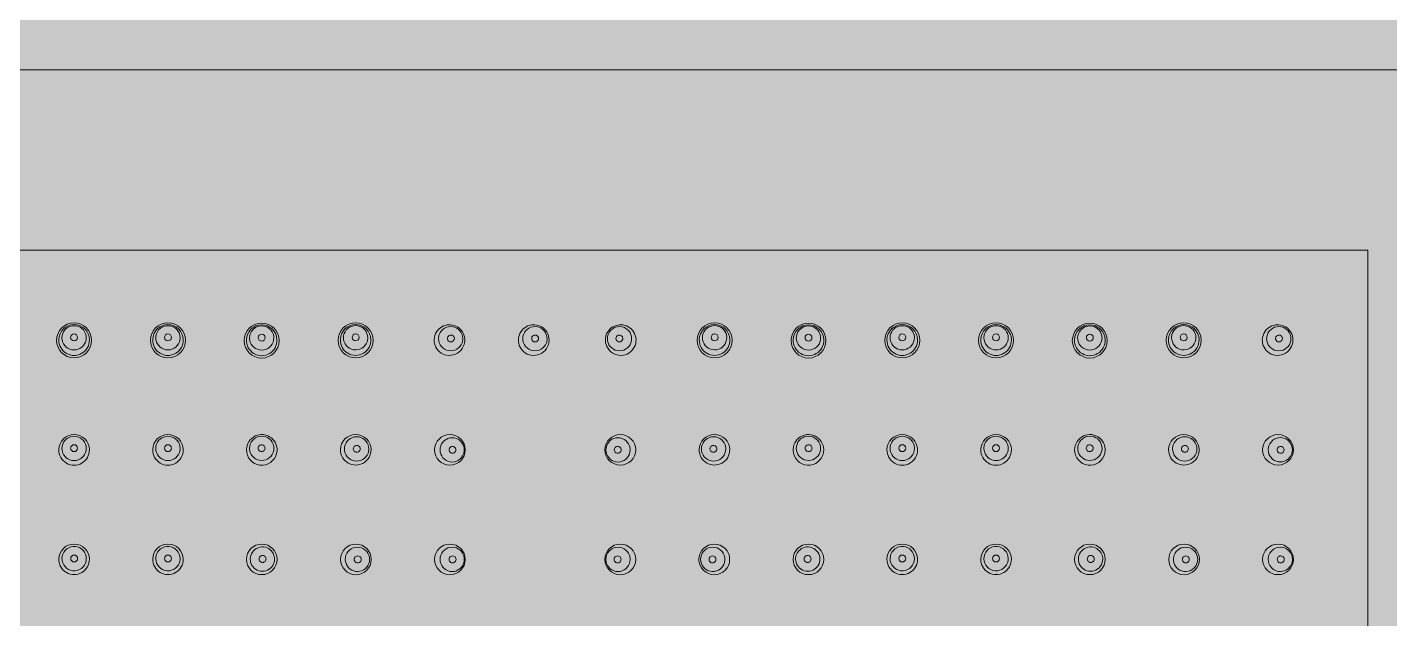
# Model space of a CAD drawing. Header units: metres. Extents: x 8 to 2416, y -346 to 476.
# Drawn here: x 221.1777 to 221.3123, y -188.0229 to -187.9645 of the extents above; entities that cross this region are included whole.
import ezdxf

# ---------------------------------------------------------------- set-up
doc = ezdxf.new("R2010")
doc.units = ezdxf.units.M
doc.linetypes.add('0', pattern=[0])
doc.layers.get('0').update_dxf_attribs({"color": 250, "linetype": '0', "lineweight": 20})
doc.layers.add('baños', color=140, linetype='Continuous', lineweight=0)
doc.layers.add('SE-3', color=253, linetype='Continuous', lineweight=5)
doc.styles.get("Standard").update_dxf_attribs({"font": 'arial.ttf', "height": 0.1875})

# ---------------------------------------------------------------- blocks, each defined once
blk = doc.blocks.new('A$C3bae67db')
at = {"layer": 'baños'}
for points in [[(0.2000001275641807, 0.2000000241799569), (1.275641352549428e-07, 0.2000000241799569), (1.275641352549428e-07, 2.417995403902751e-08), (0.2000001275641807, 2.417995403902751e-08)], [(0.1822216636463319, 0.1822215602621071), (0.01777859148198413, 0.1822215602621071), (0.01777859148198413, 0.0177784880978038), (0.1822216636463319, 0.0177784880978038)]]:
    blk.add_lwpolyline(points, close=True, dxfattribs=at)
for centre, radius in [((0.0544796976509847, 0.1733134594743326), 0.001726273626168971), ((0.06374570612022445, 0.1733134594743326), 0.001726273626168971), ((0.07300127095707332, 0.1732910671919292), 0.001726273626168971), ((0.08227776122473962, 0.1733134594743326), 0.001726273626168971), ((0.1177224939035764, 0.1733134594743326), 0.001726273626168971), ((0.1269989841712427, 0.1732910671919292), 0.001726273626168971), ((0.1362545490080915, 0.1733134594743326), 0.001726273626168971), ((0.1455205574773313, 0.1733134594743326), 0.001726273626168971), ((0.1547761223141801, 0.1732910671919292), 0.001726273626168971), ((0.1640526125818464, 0.1733134594743326), 0.001726273626168971), ((0.05448229008286809, 0.1517792178755037), 0.0003427381330779128), ((0.06374232382266065, 0.1517792178755037), 0.0003427381330779128), ((0.1362579313056553, 0.1517792178755037), 0.0003427381330779128), ((0.1455179650454479, 0.1517792178755037), 0.0003427381330779128)]:
    blk.add_circle(centre, radius, dxfattribs=at)
for centre, radius, start, end in [((0.05447989800812003, 0.1733552166100374), 0.001508175294152605, 0.896473032322938, 179.1038122815197), ((0.05448101657564486, 0.1735538487710251), 0.001202467430117421, 20.04733987539626, 179.6512744404281), ((0.05446754951820232, 0.1735612104902096), 0.001188978101211688, 180.0020748071833, 199.67936772018), ((0.05447933488515311, 0.1735681017058432), 0.001202398407140004, 199.7994449916714, 359.6681591336498), ((0.05448018139393618, 0.173594454557179), 0.0003427214496652206, 0.3198416913579096, 179.6787560475), ((0.05448018144100253, 0.173598289266824), 0.0003427214496676189, 180.3198417624976, 359.6787559762951), ((0.05449272013104611, 0.1735610929665263), 0.001188992995398989, 0.002160217887124121, 19.91273335855645), ((0.06374550576308913, 0.1733552166100374), 0.001508175294152605, 0.8961877184802615, 179.1035269676771), ((0.06373268364016305, 0.1735610929665263), 0.001188992995398989, 160.0872666414435, 179.9978397821129), ((0.06374606888628342, 0.1735681017058432), 0.001202398407140004, 180.3318408663502, 340.2005550083285), ((0.0637443871955643, 0.1735538487710251), 0.001202467430117421, 0.3487255595719368, 159.9526601246038), ((0.06374522237727298, 0.173594454557179), 0.0003427214496652206, 0.3212439525000475, 179.6801583086421), ((0.06374522233020663, 0.173598289266824), 0.0003427214496676189, 180.3212440237049, 359.6801582375024), ((0.06375785425300684, 0.1735612104902096), 0.001188978101211688, 340.3206322798199, 359.9979251928167), ((0.07300215720872849, 0.1733349210793058), 0.001508167584307319, 0.9001850982253351, 179.1011506184335), ((0.07300409911065664, 0.1735357429434607), 0.001202478864778748, 20.04951967974894, 179.640957565026), ((0.07300338580874133, 0.1735769069549526), 0.0003427216785174244, 0.3254488414049065, 179.6683356267581), ((0.07300338602179046, 0.1735808375360826), 0.0003427216785175545, 180.3254488415971, 359.6683356265643), ((0.07301608250939218, 0.1735431000416732), 0.001188702755491038, 0.00229199929753495, 19.9144172177911), ((0.08227687497308445, 0.1733573133617377), 0.001508167584307319, 0.8988493815665013, 179.0998149017747), ((0.08226294967264813, 0.1735654923240766), 0.001188702755491038, 160.0855827822089, 179.9977080007025), ((0.08227669577306962, 0.1735730735439809), 0.001202472454991783, 180.358968906651, 340.1830485852777), ((0.08227493307138367, 0.1735581352258926), 0.001202478864778748, 0.3590424349740219, 159.9504803202511), ((0.08227564637329898, 0.1735992992373561), 0.0003427216785174244, 0.3316643732419094, 179.6745511585951), ((0.08227564616002248, 0.173603229818486), 0.0003427216785175545, 180.3316643734357, 359.6745511584029), ((0.08228870124274046, 0.1735657161405477), 0.001188687084480606, 340.3205009243842, 359.9977989997734), ((0.0915392213878281, 0.1733286937784619), 0.001506273214753162, 139.5304199536453, 260.3648829553553), ((0.09155394328079502, 0.173339638749173), 0.001510474982378461, 32.1423970633517, 140.2087241241978), ((0.09166078629935193, 0.1734779245608316), 0.001196171468180108, 160.2835028898118, 180.0059143141971), ((0.09166326351167164, 0.1734710912806072), 0.001200821812368165, 359.9070834077331, 160.0164505868466), ((0.09153705081323871, 0.1733449948361461), 0.001521988814155353, 260.5481525612156, 31.633336167478), ((0.09168121028435827, 0.1734967832680532), 0.000340463161306216, 99.65649165936632, 173.5617333049892), ((0.09168160521697111, 0.1734938082787956), 0.0003434622621792048, 35.70272115541425, 99.63819332802713), ((0.09168335186971355, 0.1734943216248617), 0.0003417448353014675, 323.4591566175691, 35.80372518769882), ((0.09985813866762783, 0.1733286937784619), 0.001506273214753162, 139.5304199536453, 260.3648829553553), ((0.09987286056059475, 0.173339638749173), 0.001510474982378461, 32.1423970633517, 140.2087241241978), ((0.09997970357915165, 0.1734779245608316), 0.001196171468180108, 160.2835028898118, 180.0059143141971), ((0.09998218079147136, 0.1734710912806072), 0.001200821812368165, 359.9070834077331, 160.0164505868466), ((0.09985596809303843, 0.1733449948361461), 0.001521988814155353, 260.5481525612156, 31.633336167478), ((0.100000127564158, 0.1734967832680532), 0.000340463161306216, 99.65649165936632, 173.5617333049892), ((0.1000005224967708, 0.1734938082787956), 0.0003434622621792048, 35.70272115541425, 99.63819332802713), ((0.1000022691495133, 0.1734943216248617), 0.0003417448353014675, 323.4591566175691, 35.80372518769882), ((0.1084632043150773, 0.1733449948361461), 0.001521988814155353, 148.366663832522, 279.4518474387844), ((0.1083369916166443, 0.1734710912806072), 0.001200821812368165, 19.98354941315338, 180.0929165922669), ((0.108446311847521, 0.173339638749173), 0.001510474982378461, 39.79127587580218, 147.8576029366483), ((0.1083169032586024, 0.1734943216248617), 0.0003417448353014675, 144.1962748123012, 216.5408433824308), ((0.1083186499113449, 0.1734938082787956), 0.0003434622621792048, 80.36180667197294, 144.2972788445857), ((0.1083190448439577, 0.1734967832680532), 0.000340463161306216, 6.43826669501083, 80.34350834063368), ((0.1084610337404879, 0.1733286937784619), 0.001506273214753162, 279.6351170446448, 40.46958004635464), ((0.1083394688289641, 0.1734779245608316), 0.001196171468180108, 359.9940856858029, 19.71649711018825), ((0.1177233801552315, 0.1733573133617377), 0.001508167584307319, 0.9001850982253351, 179.1011506184335), ((0.1177253220569323, 0.1735581352258926), 0.001202478864778748, 20.04951967974894, 179.640957565026), ((0.1177115538855755, 0.1735657161405477), 0.001188687084480606, 180.0022010002266, 199.6794990756158), ((0.1177235593552464, 0.1735730735439809), 0.001202472454991783, 199.8169514147223, 359.6410310933491), ((0.117724608755017, 0.1735992992373561), 0.0003427216785174244, 0.3254488414049065, 179.6683356267581), ((0.1177246089682935, 0.173603229818486), 0.0003427216785175545, 180.3254488415971, 359.6683356265643), ((0.1177373054556679, 0.1735654923240766), 0.001188702755491038, 0.00229199929753495, 19.9144172177911), ((0.1269980979195875, 0.1733349210793058), 0.001508167584307319, 0.8988493815665013, 179.0998149017747), ((0.1269841726189238, 0.1735431000416732), 0.001188702755491038, 160.0855827822089, 179.9977080007025), ((0.1269961560176593, 0.1735357429434607), 0.001202478864778748, 0.3590424349740219, 159.9504803202511), ((0.1269968693195747, 0.1735769069549526), 0.0003427216785174244, 0.3316643732419094, 179.6745511585951), ((0.1269968691065255, 0.1735808375360826), 0.0003427216785175545, 180.3316643734357, 359.6745511584029), ((0.1362547493652269, 0.1733552166100374), 0.001508175294152605, 0.896473032322938, 179.1038122815197), ((0.1362558679327517, 0.1735538487710251), 0.001202467430117421, 20.04733987539625, 179.6512744404281), ((0.1362424008753091, 0.1735612104902096), 0.001188978101211688, 180.0020748071833, 199.6793677201801), ((0.1362541862420326, 0.1735681017058432), 0.001202398407140004, 199.7994449916714, 359.6681591336498), ((0.136255032751043, 0.173594454557179), 0.0003427214496652206, 0.3198416913579096, 179.6787560475), ((0.1362550327981094, 0.173598289266824), 0.0003427214496676189, 180.3198417624976, 359.6787559762951), ((0.1362675714881529, 0.1735610929665263), 0.001188992995398989, 0.002160217887124121, 19.91273335855645), ((0.145520357120196, 0.1733552166100374), 0.001508175294152605, 0.8961877184802615, 179.1035269676771), ((0.1455075349972699, 0.1735610929665263), 0.001188992995398989, 160.0872666414435, 179.9978397821129), ((0.1455209202431629, 0.1735681017058432), 0.001202398407140004, 180.3318408663502, 340.2005550083285), ((0.1455192385526711, 0.1735538487710251), 0.001202467430117421, 0.3487255595719368, 159.9526601246038), ((0.1455200737343798, 0.173594454557179), 0.0003427214496652206, 0.3212439525000475, 179.6801583086421), ((0.1455200736873135, 0.173598289266824), 0.0003427214496676189, 180.3212440237049, 359.6801582375024), ((0.1455327056101137, 0.1735612104902096), 0.001188978101211688, 340.32063227982, 359.9979251928167), ((0.1547770085658353, 0.1733349210793058), 0.001508167584307319, 0.9001850982253351, 179.1011506184335), ((0.1547789504677635, 0.1735357429434607), 0.001202478864778748, 20.04951967974894, 179.640957565026), ((0.1547782371658482, 0.1735769069549526), 0.0003427216785174244, 0.3254488414049065, 179.6683356267581), ((0.1547782373788973, 0.1735808375360826), 0.0003427216785175545, 180.3254488415971, 359.6683356265643), ((0.1547909338662716, 0.1735431000416732), 0.001188702755491038, 0.00229199929753495, 19.9144172177911), ((0.1640517263301913, 0.1733573133617377), 0.001508167584307319, 0.8988493815665013, 179.0998149017747), ((0.164037801029755, 0.1735654923240766), 0.001188702755491038, 160.0855827822089, 179.9977080007025), ((0.1640515471301764, 0.1735730735439809), 0.001202472454991783, 180.358968906651, 340.1830485852777), ((0.1640497844284905, 0.1735581352258926), 0.001202478864778748, 0.3590424349740219, 159.9504803202511), ((0.1640504977304058, 0.1735992992373561), 0.0003427216785174244, 0.3316643732419094, 179.6745511585951), ((0.1640504975171293, 0.173603229818486), 0.0003427216785175545, 180.3316643734357, 359.6745511584029), ((0.1640635525998473, 0.1735657161405477), 0.001188687084480606, 340.3205009243842, 359.9977989997734), ((0.1733140727449349, 0.1733286937784619), 0.001506273214753162, 139.5304199536453, 260.3648829553553), ((0.1733287946379019, 0.173339638749173), 0.001510474982378461, 32.1423970633517, 140.2087241241979), ((0.1734356376564588, 0.1734779245608316), 0.001196171468180108, 160.2835028898118, 180.0059143141971), ((0.1734381148687785, 0.1734710912806072), 0.001200821812368165, 359.9070834077331, 160.0164505868466), ((0.1733119021703455, 0.1733449948361461), 0.001521988814155353, 260.5481525612156, 31.633336167478), ((0.1734560616412377, 0.1734967832680532), 0.000340463161306216, 99.65649165936632, 173.5617333049892), ((0.1734564565740779, 0.1734938082787956), 0.0003434622621792048, 35.70272115541425, 99.63819332802717), ((0.1734582032268204, 0.1734943216248617), 0.0003417448353014675, 323.4591566175691, 35.80372518769882), ((0.05447989808065223, 0.1733261349289883), 0.001508910434373833, 177.9996003974604, 2.000684916435894), ((0.06374550569055693, 0.1733261349289883), 0.001508910434373833, 177.9993150835641, 2.000399602539628), ((0.07300219540023001, 0.1733051234987677), 0.001508967363600021, 177.9698192432843, 2.177052033884066), ((0.07299033093929985, 0.1735433238581159), 0.001188687084480606, 180.0022010002266, 199.6794990756158), ((0.07300233640874332, 0.1735506812615775), 0.001202472454991783, 199.8169514147223, 359.6410310933491), ((0.0822768367818103, 0.1733275157811995), 0.001508967363600021, 177.8229479661159, 2.030180756715632), ((0.09166543075660094, 0.1734758483477385), 0.001200817506817739, 179.9068270054256, 340.0843865683467), ((0.09168398208064765, 0.1734966598719616), 0.0003432313649668054, 173.5931482232722, 249.6561820570691), ((0.09168403917576917, 0.1734947125826984), 0.0003414261719296849, 249.5335920906758, 323.3377727266896), ((0.09166790551783244, 0.1734690213807717), 0.00119617823364954, 340.3514577205625, 0.005868943530813565), ((0.09998434803640066, 0.1734758483477385), 0.001200817506817739, 179.9068270054256, 340.0843865683467), ((0.1000028993604474, 0.1734966598719616), 0.0003432313649668054, 173.5931482232722, 249.6561820570691), ((0.1000029564555689, 0.1734947125826984), 0.0003414261719296849, 249.5335920906758, 323.3377727266896), ((0.09998682279763216, 0.1734690213807717), 0.00119617823364954, 340.3514577205625, 0.005868943530813565), ((0.1083323496104835, 0.1734690213807717), 0.00119617823364954, 179.9941310564692, 199.6485422794375), ((0.108334824371715, 0.1734758483477385), 0.001200817506817739, 199.9156134316533, 0.09317299457435906), ((0.1083162159525468, 0.1734947125826984), 0.0003414261719296849, 216.6622272733104, 290.4664079093242), ((0.1083162730476683, 0.1734966598719616), 0.0003432313649668054, 290.3438179429309, 6.406851776727837), ((0.1177234183465057, 0.1733275157811995), 0.001508967363600021, 177.9698192432843, 2.177052033884066), ((0.126998059728086, 0.1733051234987677), 0.001508967363600021, 177.8229479661159, 2.030180756715632), ((0.1269979187195727, 0.1735506812615775), 0.001202472454991783, 180.358968906651, 340.1830485852777), ((0.1270099241890161, 0.1735433238581159), 0.001188687084480606, 340.3205009243842, 359.9977989997734), ((0.1362547494377591, 0.1733261349289883), 0.001508910434373833, 177.9996003974604, 2.000684916435894), ((0.1455203570476638, 0.1733261349289883), 0.001508910434373833, 177.9993150835641, 2.000399602539628), ((0.1547770467573368, 0.1733051234987677), 0.001508967363600021, 177.9698192432843, 2.177052033884066), ((0.1547651822964067, 0.1735433238581159), 0.001188687084480606, 180.0022010002266, 199.6794990756158), ((0.1547771877658501, 0.1735506812615775), 0.001202472454991783, 199.8169514147223, 359.6410310933491), ((0.1640516881389171, 0.1733275157811995), 0.001508967363600021, 177.8229479661159, 2.030180756715632), ((0.1734402821137078, 0.1734758483477385), 0.001200817506817739, 179.9068270054256, 340.0843865683467), ((0.1734588334377545, 0.1734966598719616), 0.0003432313649668054, 173.5931482232722, 249.6561820570691), ((0.173458890532876, 0.1734947125826984), 0.0003414261719296849, 249.5335920906759, 323.3377727266896), ((0.1734427568749393, 0.1734690213807717), 0.00119617823364954, 340.3514577205625, 0.005868943530813565), ((0.05447967483312688, 0.1625053218036676), 0.001508369991397104, 0.7108807457131594, 179.2900072567805), ((0.05448111998019023, 0.1626421779732148), 0.001201973046303671, 19.915328080069, 179.8397393457669), ((0.05448089270360335, 0.1626680811883894), 0.000342717117449731, 0.1414165953508873, 179.8545204967726), ((0.05448629616487644, 0.1626454373263648), 0.001195996880989198, 0.0008305610141249543, 19.85298930787151), ((0.06374493907240186, 0.1625053218036676), 0.001508369991397104, 0.7099927432194744, 179.2891192542869), ((0.06373831774087968, 0.1626454373263648), 0.001195996880989198, 160.1470106921285, 179.9991694389859), ((0.06374349392533851, 0.1626421779732148), 0.001201973046303671, 0.1602606542315242, 160.084671919931), ((0.0637437212019254, 0.1626680811883894), 0.000342717117449731, 0.1454795032273842, 179.8585834046491), ((0.07301119532778877, 0.1625044422988147), 0.001509211767642307, 346.828532229629, 179.243894026229), ((0.0730054199450283, 0.1626533971103079), 0.001200928035992184, 19.83266307732577, 180.07419896696), ((0.07299085823158613, 0.1626671433972042), 0.0003424123588573842, 0.09251265869286474, 180.098022152865), ((0.07300578258762336, 0.1626559617632672), 0.001199718968097798, 359.996946844907, 19.72332169044368), ((0.08228688576921606, 0.1625079825428095), 0.001510641993610608, 0.5809473250861245, 179.4860116572814), ((0.08237451629541148, 0.1625929907371422), 0.001199718968097798, 160.2766783095563, 180.003053155093), ((0.08237487893800655, 0.1625904260841828), 0.001200928035992184, 359.92580103304, 160.1673369226743), ((0.08238944065144871, 0.1626041723710792), 0.0003424123588573842, 359.901977847135, 179.9074873413072), ((0.0915862143840318, 0.1624867265404824), 0.001523564837230641, 0.5749321923366639, 179.4273566964525), ((0.09182300489258388, 0.1625030107095888), 0.001207674969753276, 160.5328952600326, 180), ((0.09181096014524748, 0.1625102988034151), 0.00119389333313216, 359.6410510969565, 160.6700218788731), ((0.09184579302630347, 0.1625049801287055), 0.0003407760450880885, 359.6740150187168, 180.3195815854411), ((0.1084140407442842, 0.1624867265404824), 0.001523564837230641, 0.5726433035474657, 179.4250678076633), ((0.1081892949830685, 0.1625102988034151), 0.00119389333313216, 19.32997812112687, 180.3589489030435), ((0.1081544621020125, 0.1625049801287055), 0.0003407760450880885, 359.6804184145589, 180.3259849812832), ((0.1081772502357321, 0.1625030107095888), 0.001207674969753276, 0, 19.46710473996738), ((0.1177133693590999, 0.1625079825428095), 0.001510641993610608, 0.5139883427186024, 179.4190526749139), ((0.1176253761903094, 0.1625904260841828), 0.001200928035992184, 19.83266307732577, 180.07419896696), ((0.1176108144768673, 0.1626041723710792), 0.0003424123588573842, 0.09251265869286474, 180.098022152865), ((0.1176257388329045, 0.1625929907371422), 0.001199718968097798, 359.996946844907, 19.72332169044368), ((0.1269890598005272, 0.1625044422988147), 0.001509211767642307, 0.7561059737710158, 193.171467770371), ((0.1269944725406926, 0.1626559617632672), 0.001199718968097798, 160.2766783095563, 180.003053155093), ((0.1269948351832877, 0.1626533971103079), 0.001200928035992184, 359.92580103304, 160.1673369226743), ((0.1270093968967299, 0.1626671433972042), 0.0003424123588573842, 359.901977847135, 179.9074873413072), ((0.1362553160559141, 0.1625053218036676), 0.001508369991397104, 0.7108807457131594, 179.2900072567805), ((0.1362567612029775, 0.1626421779732148), 0.001201973046303671, 19.915328080069, 179.8397393457685), ((0.1362565339263906, 0.1626680811883894), 0.000342717117449731, 0.1414165953508873, 179.8545204967726), ((0.1362619373874363, 0.1626454373263648), 0.001195996880989198, 0.0008305610141249543, 19.85298930787151), ((0.1455205802951891, 0.1625053218036676), 0.001508369991397104, 0.7099927432194744, 179.2891192542869), ((0.1455139589634395, 0.1626454373263648), 0.001195996880989198, 160.1470106921285, 179.9991694389859), ((0.1455191351481258, 0.1626421779732148), 0.001201973046303671, 0.1602606542331526, 160.084671919931), ((0.1455193624247126, 0.1626680811883894), 0.000342717117449731, 0.1454795032273842, 179.8585834046491), ((0.154786836550576, 0.1625044422988147), 0.001509211767642307, 346.828532229629, 179.243894026229), ((0.1547810611678155, 0.1626533971103079), 0.001200928035992184, 19.83266307732577, 180.07419896696), ((0.1547664994543734, 0.1626671433972042), 0.0003424123588573842, 0.09251265869286474, 180.098022152865), ((0.1547814238101832, 0.1626559617632672), 0.001199718968097798, 359.996946844907, 19.72332169044368), ((0.1640625269920033, 0.1625079825428095), 0.001510641993610608, 0.5809473250861245, 179.4860116572814), ((0.1641501575181987, 0.1625929907371422), 0.001199718968097798, 160.2766783095563, 180.003053155093), ((0.1641505201607938, 0.1625904260841828), 0.001200928035992184, 359.92580103304, 160.1673369226743), ((0.164165081874236, 0.1626041723710792), 0.0003424123588573842, 359.901977847135, 179.9074873413072), ((0.1733614606739788, 0.16248970152974), 0.001523564837230641, 0.5749321923366639, 179.4273566964542), ((0.1735982511823035, 0.1625059856988464), 0.001207674969753276, 160.5328952600326, 180), ((0.1735862064351945, 0.1625132737926727), 0.00119389333313216, 359.6410510969565, 160.6700218788731), ((0.1736210393162505, 0.1625079551179631), 0.0003407760450880885, 359.6740150187168, 180.3195815854411), ((0.05447967492748695, 0.1624929886570108), 0.001508573317714411, 178.8216237899946, 1.179264308856052), ((0.05447514442696821, 0.162645556827659), 0.001195992791243886, 180.0008071647798, 199.7035512946327), ((0.05448032528509295, 0.1626488237044619), 0.00120197248215199, 199.7668953392953, 359.839403913317), ((0.05448089276453949, 0.1626697972677), 0.0003427171174496419, 180.1414165954144, 359.854520496644), ((0.06374493897804179, 0.1624929886570108), 0.001508573317714411, 178.820735691144, 1.178376210005465), ((0.0637442886204358, 0.1626488237044619), 0.00120197248215199, 180.160596086683, 340.2331046607047), ((0.06374372114098925, 0.1626697972677), 0.0003427171174496419, 180.145479503356, 359.8585834045856), ((0.06374946947856053, 0.162645556827659), 0.001195992791243886, 340.2964487053673, 359.9991928352202), ((0.07300972598702948, 0.1624924126265803), 0.001507949430811743, 178.7861149333493, 347.2863113225147), ((0.07300421366628917, 0.162651841889403), 0.00119972075021922, 180, 199.6894084976491), ((0.07300455933703098, 0.1626544966894308), 0.001200943033476937, 199.8031047080196, 0.06684714840780348), ((0.07299085828638319, 0.1626671104729844), 0.0003424123588572697, 180.092512941707, 0.09802186985085153), ((0.0822868853888199, 0.1625086333660484), 0.001510635915196017, 179.5106951228642, 0.5562638595076828), ((0.08237573954600386, 0.1625915256633057), 0.001200943033476937, 179.9331528515922, 340.1968952919805), ((0.08238944059665165, 0.1626041394468594), 0.0003424123588572697, 179.9019781301492, 359.907487058293), ((0.08237608521674566, 0.1625888708632779), 0.00119972075021922, 340.3105915023508, 0), ((0.09158621378331055, 0.1625168025323269), 0.001523560504830024, 180.5584262577229, 359.4438626310407), ((0.09180919968364698, 0.1624954735541344), 0.001193893552601191, 179.6382842799193, 340.6700129615115), ((0.09184579281189009, 0.1625011405359835), 0.0003407760450881728, 179.6740150186533, 0.3195815855062213), ((0.09179715508228448, 0.1625027614001233), 0.00120767496975197, 340.5328952513857, 0.00274696578805152), ((0.1084140413450054, 0.1625168025323269), 0.001523560504830024, 180.5561373689593, 359.441573742277), ((0.1082031000460315, 0.1625027614001233), 0.00120767496975197, 179.997253034212, 199.4671047486143), ((0.108191055444669, 0.1624954735541344), 0.001193893552601191, 199.3299870384885, 0.3617157200806724), ((0.1081544623164259, 0.1625011405359835), 0.0003407760450881728, 179.6804184144938, 0.3259849813467099), ((0.1177133697394961, 0.1625086333660484), 0.001510635915196017, 179.4437361404923, 0.4893048771358387), ((0.1176241699115703, 0.1625888708632779), 0.00119972075021922, 180, 199.6894084976491), ((0.1176245155823121, 0.1625915256633057), 0.001200943033476937, 199.8031047080196, 0.06684714840780348), ((0.1176108145316643, 0.1626041394468594), 0.0003424123588572697, 180.092512941707, 0.09802186985085153), ((0.1269905291412865, 0.1624924126265803), 0.001507949430811743, 192.7136886774853, 1.213885066650693), ((0.126995695791285, 0.1626544966894308), 0.001200943033476937, 179.9331528515922, 340.1968952919805), ((0.1270093968419328, 0.1626671104729844), 0.0003424123588572697, 179.9019781301492, 359.907487058293), ((0.1269960414620268, 0.162651841889403), 0.00119972075021922, 340.3105915023508, 0), ((0.1362553161502742, 0.1624929886570108), 0.001508573317714411, 178.8216237899946, 1.179264308856052), ((0.1362507856497555, 0.162645556827659), 0.001195992791243886, 180.0008071647798, 199.7035512946327), ((0.1362559665078802, 0.1626488237044619), 0.00120197248215199, 199.7668953392953, 359.839403913317), ((0.1362565339873267, 0.1626697972677), 0.0003427171174496419, 180.1414165954144, 359.854520496644), ((0.145520580200829, 0.1624929886570108), 0.001508573317714411, 178.820735691144, 1.178376210005465), ((0.145519929843223, 0.1626488237044619), 0.00120197248215199, 180.160596086683, 340.2331046607047), ((0.1455193623637765, 0.1626697972677), 0.0003427171174496419, 180.145479503356, 359.8585834045856), ((0.1455251107013478, 0.162645556827659), 0.001195992791243886, 340.2964487053673, 359.9991928352202), ((0.1547853672098167, 0.1624924126265803), 0.001507949430811743, 178.7861149333493, 347.2863113225147), ((0.1547798548890764, 0.162651841889403), 0.00119972075021922, 180, 199.6894084976491), ((0.1547802005598182, 0.1626544966894308), 0.001200943033476937, 199.8031047080196, 0.06684714840780348), ((0.1547664995091704, 0.1626671104729844), 0.0003424123588572697, 180.092512941707, 0.09802186985085153), ((0.1640625266116071, 0.1625086333660484), 0.001510635915196017, 179.5106951228642, 0.5562638595076828), ((0.1641513807687911, 0.1625915256633057), 0.001200943033476937, 179.9331528515922, 340.1968952919805), ((0.1641650818194389, 0.1626041394468594), 0.0003424123588572697, 179.9019781301492, 359.907487058293), ((0.1641517264395329, 0.1625888708632779), 0.00119972075021922, 340.3105915023508, 0), ((0.1733614600732576, 0.1625197775215845), 0.001523560504830024, 180.5584262577229, 359.4438626310407), ((0.173584445973594, 0.162498448543392), 0.001193893552601191, 179.6382842799193, 340.6700129615115), ((0.1736210391018371, 0.1625041155252411), 0.0003407760450881728, 179.6740150186533, 0.3195815855062213), ((0.1735724013722315, 0.1625057363893809), 0.00120767496975197, 340.5328952513857, 0.00274696578805152), ((0.05447950813184299, 0.1516974878060644), 0.001508175096699564, 0.3875553460212671, 179.6135214827309), ((0.05448327261931674, 0.151767782404324), 0.001200198361899698, 199.7612507028317, 179.9592501936951), ((0.06374510577368575, 0.1516974878060644), 0.001508175096699564, 0.386478517269135, 179.6124446539788), ((0.063741341286212, 0.151767782404324), 0.001200198361899698, 0.04074980630490895, 340.2387492971683), ((0.0730079978090803, 0.1516867050663002), 0.001515211808342921, 0.2639760559234214, 179.7336847053708), ((0.0730739901680213, 0.1517256996076135), 0.001201160737011495, 32.91656010550926, 171.2970902225019), ((0.07309017884925062, 0.1517334180448024), 0.0003418119665339049, 359.8552793012769, 180.1515735499855), ((0.07307399016756655, 0.151725699607983), 0.001201160736598691, 337.0568312886519, 32.91656015686085), ((0.08230313843476189, 0.1516853050253708), 0.001515211808342921, 0.2663152946292405, 179.7360239440766), ((0.08246630862297799, 0.1516925742759447), 0.001209345381516621, 160.4185567370955, 184.4163468369073), ((0.0824559052025311, 0.1516971728971335), 0.001198002720139636, 359.8324281218217, 160.4590174576771), ((0.08247988585274335, 0.1516948994953289), 0.0003418119665339049, 359.8484264500146, 180.1447206987231), ((0.09158715596547928, 0.1516763482313941), 0.001523803867774046, 0.5847748674714536, 179.4162231563053), ((0.0918259001020747, 0.151692364972309), 0.001207791059114692, 160.5363707599155, 180.0027326105982), ((0.0918136551121993, 0.1516998205421665), 0.001193765217027741, 359.636596389109, 160.6779286321186), ((0.09184874240166074, 0.1516943037884637), 0.0003407458622599414, 359.6707068420732, 179.9999999999365), ((0.1084130991628367, 0.1516763482313941), 0.001523803867774046, 0.5837768436947157, 179.4152251325285), ((0.1081866000161167, 0.1516998205421665), 0.001193765217027741, 19.32207136788142, 180.363403610891), ((0.1081515127266552, 0.1516943037884637), 0.0003407458622599414, 6.35093158794635e-11, 180.3292931579268), ((0.1081743550262413, 0.151692364972309), 0.001207791059114692, 359.9972673894018, 19.46362924008448), ((0.1176971166935541, 0.1516853050253708), 0.001515211808342921, 0.2639760559234214, 179.7336847053708), ((0.1175443499257849, 0.1516971728971335), 0.001198002720139636, 19.54098254232293, 180.1675718781783), ((0.1175203692755726, 0.1516948994953289), 0.0003418119665339049, 359.8552793012769, 180.1515735499855), ((0.117533946505338, 0.1516925742759447), 0.001209345381516621, 355.5836531630927, 19.58144326290454), ((0.1269922573192357, 0.1516867050663002), 0.001515211808342921, 0.2663152946292405, 179.7360239440766), ((0.1269262649607494, 0.151725699607983), 0.001201160736598691, 147.0834398431392, 202.9431687113481), ((0.1269262649602947, 0.1517256996076135), 0.001201160737011495, 8.702909777498146, 147.0834398944907), ((0.1269100762790654, 0.1517334180448024), 0.0003418119665339049, 359.8484264500146, 180.1447206987231), ((0.1362551493546302, 0.1516974878060644), 0.001508175096699564, 0.3875553460212671, 179.6135214827309), ((0.136258913842104, 0.151767782404324), 0.001200198361899698, 199.7612507028317, 179.9592501936951), ((0.145520746996473, 0.1516974878060644), 0.001508175096699564, 0.386478517269135, 179.6124446539788), ((0.1455169825089992, 0.151767782404324), 0.001200198361899698, 0.04074980630490895, 340.2387492971683), ((0.1547836390318675, 0.1516867050663002), 0.001515211808342921, 0.2639760559234214, 179.7336847053708), ((0.1548496313908085, 0.1517256996076135), 0.001201160737011495, 32.91656010550924, 171.2970902225019), ((0.1548658200720379, 0.1517334180448024), 0.0003418119665339049, 359.8552793012769, 180.1515735499855), ((0.1548496313903538, 0.151725699607983), 0.001201160736598691, 337.0568312886519, 32.91656015686085), ((0.1640787796575491, 0.1516853050253708), 0.001515211808342921, 0.2663152946292405, 179.7360239440766), ((0.1642419498457652, 0.1516925742759447), 0.001209345381516621, 160.4185567370955, 184.4163468369075), ((0.1642315464253183, 0.1516971728971335), 0.001198002720139636, 359.8324281218217, 160.4590174576771), ((0.1642555270755306, 0.1516948994953289), 0.0003418119665339049, 359.8484264500146, 180.1447206987231), ((0.1733624022554263, 0.1516793232206517), 0.001523803867774046, 0.5847748674714536, 179.4162231563053), ((0.1736011463920217, 0.1516953399615666), 0.001207791059114692, 160.5363707599155, 180.0027326105982), ((0.1735889014021463, 0.1517027955314241), 0.001193765217027741, 359.636596389109, 160.6779286321186), ((0.1736239886916078, 0.1516972787777213), 0.0003407458622599414, 359.6707068420732, 179.9999999999365), ((0.05447950815821834, 0.1516946950685458), 0.001508196546264781, 179.5074288684401, 0.4936479602929344), ((0.05441135045814782, 0.1517482342116985), 0.001128460337495796, 178.9640748255869, 199.9974153185455), ((0.0637451057473104, 0.1516946950685458), 0.001508196546264781, 179.5063520397071, 0.4925711315599271), ((0.06381326344738092, 0.1517482342116985), 0.001128460337495796, 340.0025846814546, 1.035925174413134), ((0.07300799808488456, 0.1517002163168009), 0.001515209523409549, 180.2445972809356, 359.7530634803589), ((0.07307399016074534, 0.1517256996062493), 0.001201160729709154, 171.2970901245025, 202.5176190348196), ((0.07307393051199007, 0.1517096354696328), 0.001195045438537086, 201.8072276504948, 337.7672225745089), ((0.07309017895497938, 0.1517316504310493), 0.0003418119665338834, 179.8552793012768, 0.1515735499854856), ((0.08230313815895762, 0.1516988162758715), 0.001515209523409549, 180.2469365196411, 359.7554027190644), ((0.08245510639424403, 0.1516903087541159), 0.001198002774692498, 184.3495727924682, 340.4590152359306), ((0.08247988574701459, 0.1516931318816042), 0.0003418119665338834, 179.8484264500145, 0.1447206987231602), ((0.08244954324434595, 0.1516936374212783), 0.001204359554630129, 340.3983028553304, 0.00150830349425744), ((0.09158715569695097, 0.1517071591972758), 0.001523801172583426, 180.5747514779052, 359.4262465459042), ((0.09181185024929484, 0.1516847358356479), 0.001193765215403577, 179.6365954075218, 340.6779287406165), ((0.09184873122601722, 0.1516904147697922), 0.0003407568798300127, 179.346075732061, 0.324631110040522), ((0.09179960526373954, 0.1516921914056475), 0.001207791056576054, 340.5363707333084, 0.002733619492575247), ((0.108413099431365, 0.1517071591972758), 0.001523801172583426, 180.5737534540958, 359.4252485220948), ((0.1082006498645764, 0.1516921914056475), 0.001207791056576054, 179.9972663805075, 199.4636292666916), ((0.1081884048790211, 0.1516847358356479), 0.001193765215403577, 199.3220712593835, 0.3634045924781659), ((0.1081515239022988, 0.1516904147697922), 0.0003407568798300127, 179.6753688899595, 0.6539242679389679), ((0.1176971169693584, 0.1516988162758715), 0.001515209523409549, 180.2445972809356, 359.7530634803589), ((0.11755071188397, 0.1516936374212783), 0.001204359554630129, 179.9984916965057, 199.6016971446696), ((0.117545148734072, 0.1516903087541159), 0.001198002774692498, 199.5409847640694, 355.6504272075318), ((0.1175203693813014, 0.1516931318816042), 0.0003418119665338834, 179.8552793012768, 0.1515735499854856), ((0.1269922570434314, 0.1517002163168009), 0.001515209523409549, 180.2469365196411, 359.7554027190644), ((0.1269263246163259, 0.1517096354696328), 0.001195045438537086, 202.2327774254911, 338.1927723495052), ((0.1269100761733366, 0.1517316504310493), 0.0003418119665338834, 179.8484264500145, 0.1447206987231602), ((0.1269262649675706, 0.1517256996062493), 0.001201160729709154, 337.4823809651804, 8.702909875497538), ((0.1362551493810056, 0.1516946950685458), 0.001508196546264781, 179.5074288684401, 0.4936479602929344), ((0.1361869916809351, 0.1517482342116985), 0.001128460337495796, 178.9640748255869, 199.9974153185455), ((0.1455207469700976, 0.1516946950685458), 0.001508196546264781, 179.5063520397071, 0.4925711315599271), ((0.1455889046701682, 0.1517482342116985), 0.001128460337495796, 340.0025846814546, 1.035925174413134), ((0.1547836393076718, 0.1517002163168009), 0.001515209523409549, 180.2445972809356, 359.7530634803589), ((0.1548496313835326, 0.1517256996062493), 0.001201160729709154, 171.2970901245025, 202.5176190348197), ((0.1548495717347773, 0.1517096354696328), 0.001195045438537086, 201.8072276504948, 337.7672225745089), ((0.1548658201777666, 0.1517316504310493), 0.0003418119665338834, 179.8552793012768, 0.1515735499854856), ((0.1640787793817449, 0.1516988162758715), 0.001515209523409549, 180.2469365196411, 359.7554027190644), ((0.1642307476170313, 0.1516903087541159), 0.001198002774692498, 184.3495727924682, 340.4590152359306), ((0.1642555269698018, 0.1516931318816042), 0.0003418119665338834, 179.8484264500145, 0.1447206987231602), ((0.1642251844671332, 0.1516936374212783), 0.001204359554630129, 340.3983028553304, 0.00150830349425744), ((0.173362401986898, 0.1517101341865335), 0.001523801172583426, 180.5747514779052, 359.4262465459042), ((0.1735870965392419, 0.1516877108249055), 0.001193765215403577, 179.6365954075218, 340.6779287406167), ((0.1736239775159643, 0.1516933897590498), 0.0003407568798300127, 179.346075732061, 0.324631110040522), ((0.1735748515534592, 0.1516951663949051), 0.001207791056576054, 340.5363707333084, 0.002733619492575247)]:
    blk.add_arc(centre, radius, start, end, dxfattribs=at)
blk = doc.blocks.new('PL BASE 2N NASAS 09')
at = {"layer": 'baños'}
blk.add_blockref('A$C3bae67db', (171.1635954123708, -19.96723879485315), dxfattribs=at)
at = {"layer": 'baños', "linetype": 'Continuous', "flags": 8}
for tag, p in [('MODELNUMBER', (167.1329024166141, -5.630616461235325, 2.857834639711941e-07)), ('TRADENAME', (167.1329024166694, -5.630658418648187, 2.857834639711941e-07)), ('MATERIAL', (167.132902416781, -5.630742991131916, 2.857834639711941e-07)), ('PRODUCT', (167.1329024167253, -5.630700704890165, 2.857834639711941e-07)), ('MODELNUMBER', (168.3076463902173, -5.630616461235325, 2.857834639711941e-07)), ('TRADENAME', (168.3076463902726, -5.630658418648187, 2.857834639711941e-07)), ('MATERIAL', (168.3076463903842, -5.630742991131916, 2.857834639711941e-07)), ('PRODUCT', (168.3076463903285, -5.630700704890165, 2.857834639711941e-07))]:
    blk.add_attdef(tag, p, '', height=2.537174511142602e-05, rotation=180.0000755047861, dxfattribs=at)
blk = doc.blocks.new('PL MUEBLES 2N NASAS 09')
blk.add_blockref('PL BASE 2N NASAS 09', (49.91427858474094, 62.7170073077223))

msp = doc.modelspace()

# ---------------------------------------------------------------- hatches: boundary and pattern name
at = {"layer": 'SE-3', "true_color": 0xffc78f, "transparency": 33554483}
h = msp.add_hatch(color=31, dxfattribs=at)
h.dxf.hatch_style = 1
edge = h.paths.add_edge_path()
edge.add_arc((218.571824728745, -187.6532027333704), 0.03999999999996362, 1.791306658560643e-09, 90.00000000008151, ccw=False)
edge.add_line((218.6118247287449, -187.6532027333692), (218.6118247287451, -188.5132027333711))
edge.add_line((218.6118247287451, -188.5132027333711), (218.6118247287451, -189.5732027333748))
edge.add_arc((218.5718247287451, -189.5732027333706), 0.03999999999999204, 270, 359.99999999401547, ccw=False)
edge.add_line((218.5718247287451, -189.6132027333706), (218.4501516514087, -189.6132377385348))
edge.add_arc((218.4518247287449, -189.6532027333706), 0.04000000000000502, 92.39720608306648, 177.4822223068097)
edge.add_line((218.4118633431729, -189.6514455586017), (218.4118247287448, -189.7232027333706))
edge.add_arc((218.4518247287448, -189.7232027333706), 0.03999999999996362, 180, 270.0000000000407)
edge.add_line((218.4518247287448, -189.7632027333705), (217.4218247287449, -189.7623027333706))
edge.add_line((217.4218247287449, -189.7623027333706), (217.4501089999924, -189.750587004618))
edge.add_line((217.4501089999924, -189.750587004618), (217.4618247287449, -189.7223027333706))
edge.add_line((217.4618247287449, -189.7223027333706), (217.4617304422236, -189.6495579142956))
edge.add_arc((217.4218247287449, -189.6523027333705), 0.03999999999997866, 3.93475581940143, 90.00000000004071)
edge.add_line((217.4218247287449, -189.6123027333705), (216.7118247287448, -189.6132027333705))
edge.add_line((216.7118247287448, -189.6132027333705), (216.7118247287448, -189.5632027333705))
edge.add_line((216.7118247287448, -189.5632027333705), (216.7118247287449, -187.6832027333704))
edge.add_arc((216.781824728745, -187.6832027333706), 0.07000000000013529, 90.00000000009311, 179.9999999998604, ccw=False)
edge.add_line((216.7818247287449, -187.6132027333704), (217.4218247287449, -187.6132027333705))
edge.add_line((217.4218247287449, -187.6132027333705), (217.4618247287449, -187.5732027333705))
edge.add_line((217.4618247287449, -187.5732027333705), (217.4618247287449, -187.4532027333705))
edge.add_line((217.4618247287449, -187.4532027333705), (217.4218247287449, -187.4132027333704))
edge.add_line((217.4218247287449, -187.4132027333704), (218.4518247287449, -187.4132027333705))
edge.add_line((218.4518247287449, -187.4132027333705), (218.4118247287449, -187.4532027333705))
edge.add_line((218.4118247287449, -187.4532027333705), (218.4118247287449, -187.5732027333704))
edge.add_line((218.4118247287449, -187.5732027333704), (218.4498947727808, -187.6131561471167))
edge.add_line((218.4498947727808, -187.6131561471167), (218.5718247287449, -187.6132027333705))
edge = h.paths.add_edge_path()
edge.add_line((221.6718248827705, -189.7632027333705), (216.7518247287449, -189.7623027333706))
edge.add_arc((216.7518247287449, -189.8023027333706), 0.04000000000002046, 90.00000000004071, 180.0000000012213)
edge.add_line((216.7118247287449, -189.8023027333714), (216.7118247287451, -193.1632251011051))
edge.add_arc((216.7618247287451, -193.1632251011051), 0.05000000000001137, 180, 270)
edge.add_line((216.7618247287451, -193.2132251011051), (221.6618248827704, -193.2132251011051))
edge.add_arc((221.6618248827704, -193.1632251011051), 0.05000000000001137, 270, 360)
edge.add_line((221.7118248827704, -193.1632251011051), (221.7118248827705, -189.8032027333706))
edge.add_arc((221.6718248827705, -189.8032027333705), 0.03999999999996362, 359.9999999997557, 450.0000000000408)
edge = h.paths.add_edge_path()
edge.add_arc((218.8018247287459, -187.6532027333705), 0.04000000000010573, 90.0000000000814, 179.9999999998372)
edge.add_line((218.7618247287458, -187.6532027333704), (218.7618247287456, -188.5132027333705))
edge.add_arc((218.7118247287455, -188.5132027333704), 0.05000000000006821, 270.00000000006514, 359.9999999998697, ccw=False)
edge.add_line((218.7118247287455, -188.5632027333704), (218.6618247287451, -188.5632027333704))
edge.add_arc((218.6618247287451, -188.5132027333705), 0.04999999999998295, 180.0000000007165, 270.00000000003257, ccw=False)
edge.add_line((218.6118247287451, -188.5132027333711), (218.6118549488236, -189.501648161717))
edge.add_arc((218.6518247287454, -189.5032027333708), 0.04000000000031893, 90.00000000044781, 177.7726791888059, ccw=False)
edge.add_line((218.6518247287451, -189.4632027333705), (218.7218247287454, -189.4632027333705))
edge.add_arc((218.7218247287454, -189.5032027333705), 0.04000000000002046, -3.6641267797676846e-10, 89.9999999999593, ccw=False)
edge.add_line((218.7618247287454, -189.5032027333708), (218.7618247287449, -189.5732027333706))
edge.add_arc((218.8018247287449, -189.5732027333706), 0.03999999999996362, 179.9999999999593, 270.0000000000407)
edge.add_line((218.8018247287449, -189.6132027333706), (221.6418248827704, -189.6132027333705))
edge.add_arc((221.6418248827704, -189.5432027333706), 0.06999999999996476, 269.9999999999768, 360.0000000000232)
edge.add_line((221.7118248827704, -189.5432027333705), (221.7118248827704, -187.6532027333704))
edge.add_arc((221.6718248827704, -187.6532027333704), 0.03999999999996362, 0, 90)
edge.add_line((221.6718248827704, -187.6132027333705), (218.8018247287458, -187.6132027333704))
edge = h.paths.add_edge_path()
edge.add_line((221.8618248827703, -187.6532027333704), (221.8618248827702, -187.6832027333704))
edge.add_line((221.8618248827702, -187.6832027333704), (221.86182488277, -189.5632027333704))
edge.add_arc((221.9118248827699, -189.5632027333705), 0.04999999999995453, 179.9999999999349, 270.0000000000651)
edge.add_line((221.91182488277, -189.6132027333704), (223.8718248827709, -189.6132027333705))
edge.add_arc((223.8718248827708, -189.5732027333705), 0.03999999999996362, 270.0000000000407, 359.9999999997557)
edge.add_line((223.9118248827708, -189.5732027333707), (223.9118248827708, -188.7773027333704))
edge.add_arc((223.9518248827708, -188.7773027333704), 0.04000000000002046, 90.0000000000407, 180, ccw=False)
edge.add_line((223.9518248827708, -188.7373027333704), (224.0718248827708, -188.7373027333704))
edge.add_arc((224.0718248827708, -188.7773027333704), 0.04000000000002046, 0, 90, ccw=False)
edge.add_line((224.1118248827708, -188.7773027333704), (224.1110806248905, -187.7549830140057))
edge.add_arc((224.0718248827708, -187.7473027333704), 0.03999999999998969, 270, 348.93006542522335, ccw=False)
edge.add_line((224.0718248827708, -187.7873027333704), (223.9518248827708, -187.7873027333704))
edge.add_arc((223.9518248827708, -187.7473027333705), 0.03999999999996362, 179.9999999999593, 270.0000000000407, ccw=False)
edge.add_line((223.9118248827708, -187.7473027333704), (223.9118248827708, -187.6532027333705))
edge.add_arc((223.8718248827708, -187.6532027333705), 0.04000000000002046, 0, 89.99999999995929)
edge.add_line((223.8718248827708, -187.6132027333705), (222.9712933683273, -187.6128247020561))
edge.add_arc((222.9767796783328, -187.5732027333704), 0.04000000000001071, 180, 262.1165893062021, ccw=False)
edge.add_line((222.9367796783328, -187.5732027333704), (222.9367796783328, -187.4515497860133))
edge.add_arc((222.9767796783339, -187.4515497860143), 0.04000000000104365, 94.5465867977403, 179.9999999985751, ccw=False)
edge.add_line((222.9736088920851, -187.4116756576269), (221.9467796783332, -187.4132027333706))
edge.add_arc((221.9467796783332, -187.4532027333705), 0.03999999999996362, -4.069988790433854e-11, 90, ccw=False)
edge.add_line((221.9867796783332, -187.4532027333705), (221.9867796783332, -187.5732027333704))
edge.add_arc((221.9467796783331, -187.5732027333704), 0.04000000000002046, -89.9999999999593, 0, ccw=False)
edge.add_line((221.9467796783332, -187.6132027333704), (221.9050211638887, -187.6132027333704))
edge.add_arc((221.9020167168034, -187.6532821936287), 0.04019191258050424, 85.71299669064331, 179.8867249625765)

# ---------------------------------------------------------------- block references
msp.add_blockref('PL MUEBLES 2N NASAS 09', (0.05000000000003979, -230.9185042361272))

doc.saveas('drawing.dxf')
